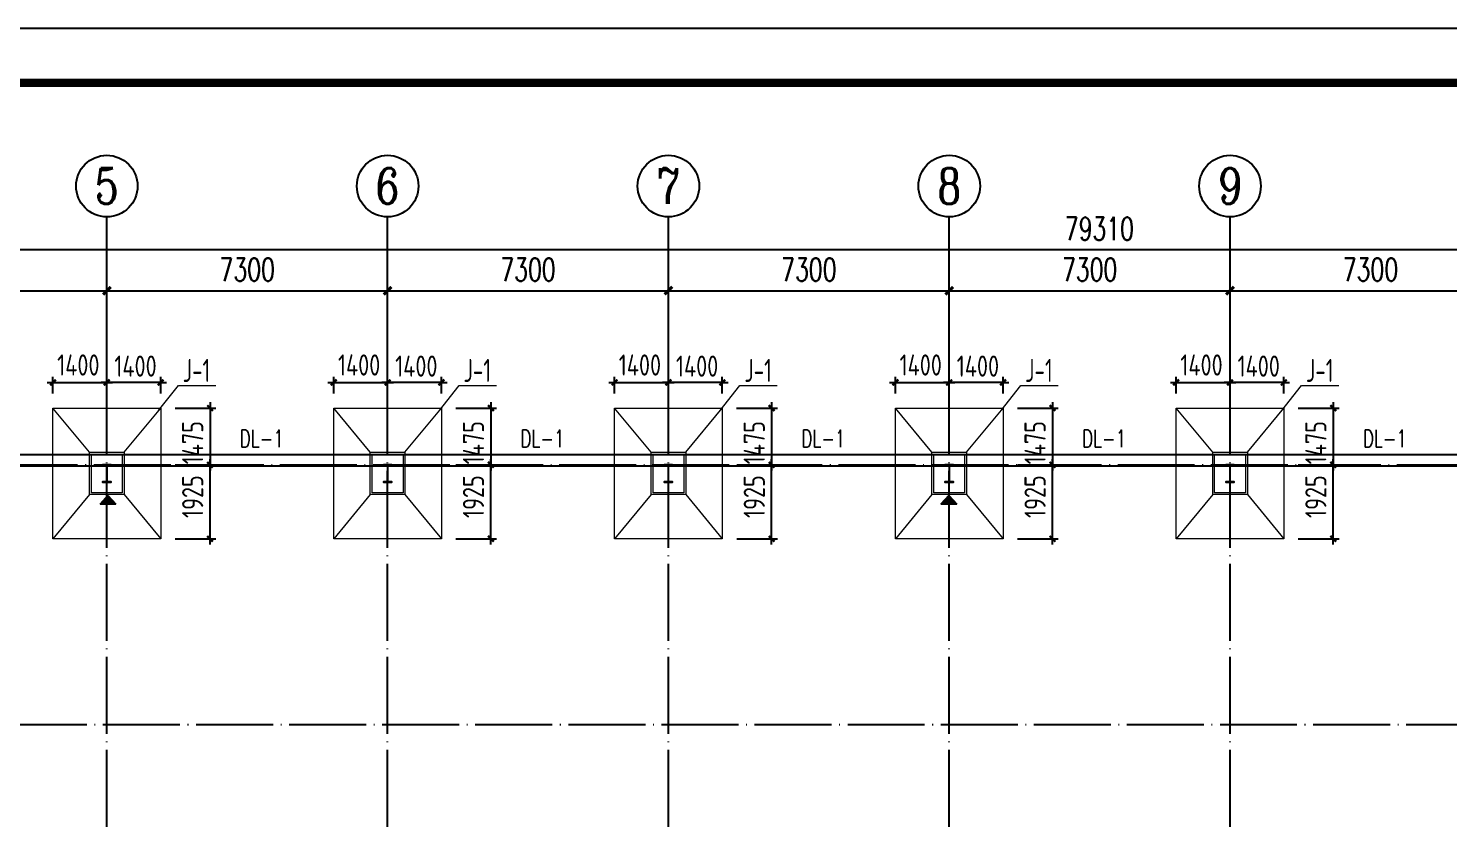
# Model space of a CAD drawing. Extents: x -89996 to 1006241, y -2176 to 440573.
# Drawn here: x 126403 to 163325, y 151914 to 172594 of the extents above; entities that cross this region are included whole.
import ezdxf
from ezdxf.enums import TextEntityAlignment as Align

# ---------------------------------------------------------------- set-up
doc = ezdxf.new("R2010")
doc.units = 0
doc.header["$LTSCALE"] = 1000
doc.header["$MEASUREMENT"] = 0
doc.linetypes.add('DOTE', pattern=[2.42, 2, -0.2, 0.02, -0.2])
for name, color, linetype in [('AXIS', 3, 'Continuous'), ('AXIS_TEXT', 7, 'Continuous'), ('DOTE', 1, 'DOTE'), ('GZ', 50, 'Continuous'), ('PUB_TITLE', 4, 'Continuous'), ('WALL', 9, 'Continuous'), ('图层7', 7, 'Continuous'), ('承台', 2, 'Continuous'), ('文字', 7, 'Continuous')]:
    doc.layers.add(name, color=color, linetype=linetype)
for name, color, linetype, lineweight in [('BASE_SING', 7, 'Continuous', 0), ('BASE_SING_DIM', 3, 'Continuous', 0), ('BASE_SING_NUM', 7, 'Continuous', 0)]:
    doc.layers.add(name, color=color, linetype=linetype, lineweight=lineweight)
doc.styles.add('_TCH_AXIS', font='COMPLEX', dxfattribs={"bigfont": 'GBCBIG'})
doc.styles.add('_TCH_DIM_T3', font='SIMPLEX', dxfattribs={"width": 0.705882, "bigfont": 'GBCBIG'})
doc.styles.add('COMPLEX', font='COMPLEX')
doc.styles.add('TSSD_Dimension', font='Tssdeng.shx', dxfattribs={"width": 0.8, "bigfont": 'hztxt.shx'})
doc.dimstyles.new('_TCH_ARCH&&200', dxfattribs={"dimtxt": 595, "dimasz": 200, "dimexe": 500, "dimexo": 600, "dimgap": 252.5, "dimtad": 1, "dimdec": 0, "dimzin": 0, "dimdsep": 46, "dimtxsty": '_TCH_DIM_T3', "dimblk": 'ARCHTICK', "dimcen": 0.09, "dimclrt": 7, "dimazin": 2, "dimtfac": 1, "dimtdec": 0, "dimtix": 1, "dimtmove": 2, "dimatfit": 3, "dimfxl": 0, "dimtolj": 1, "dimtzin": 0, "dimarcsym": 0})
doc.dimstyles.new('TCH-200-1', dxfattribs={"dimtxt": 595, "dimasz": 200, "dimexe": 500, "dimexo": 600, "dimgap": 252.5, "dimtad": 1, "dimdec": 0, "dimzin": 0, "dimdsep": 46, "dimtxsty": '_TCH_DIM_T3', "dimblk": 'ARCHTICK', "dimcen": 0.09, "dimclrd": 3, "dimclre": 3, "dimclrt": 7, "dimazin": 2, "dimtfac": 1, "dimtdec": 0, "dimtix": 1, "dimtmove": 2, "dimatfit": 3, "dimfxl": 0, "dimtolj": 1, "dimtzin": 0, "dimarcsym": 0})
doc.dimstyles.new('TSSD_150_150', dxfattribs={"dimtxt": 550, "dimasz": 150, "dimexe": 150, "dimexo": 375, "dimgap": 150, "dimtad": 1, "dimdec": 0, "dimzin": 0, "dimdsep": 46, "dimtxsty": 'TSSD_Dimension', "dimblk": 'ARCHTICK', "dimcen": 0, "dimdle": 150, "dimclrd": 256, "dimclre": 256, "dimclrt": 7, "dimadec": 0, "dimazin": 0, "dimtfac": 1, "dimtdec": 0, "dimtix": 1, "dimtmove": 2, "dimatfit": 3, "dimfxl": 0, "dimtolj": 1, "dimtzin": 0, "dimarcsym": 0})

# ---------------------------------------------------------------- blocks, each defined once
blk = doc.blocks.new('_AXISO')
blk.add_circle((0, 0), 0.5)
at = {"layer": 'AXIS_TEXT', "style": 'COMPLEX', "width": 1.041667}
blk.add_attdef('A', text='', height=0.56, dxfattribs=at).set_placement((-0.25, -0.28), (0.25, -0.28), align=Align.FIT)
blk = doc.blocks.new('_ArchTick')
at = {"color": 0, "linetype": 'ByBlock', "const_width": 0.4}
blk.add_lwpolyline([(-0.5, -0.5), (0.5, 0.5)], dxfattribs=at)
blk = doc.blocks.new('*D3021')
at = {"layer": 'AXIS', "color": 0, "lineweight": -2, "transparency": 16777216}
for p, q in [((17240, 42427), (17240, 45877)), ((24540, 42427), (24540, 45877)), ((17240, 45377), (24540, 45377))]:
    blk.add_line(p, q, dxfattribs=at)
at = {"layer": 'Defpoints', "color": 0, "transparency": 16777216}
for p in [(24540, 45377), (17240, 41827), (24540, 41827)]:
    blk.add_point(p, dxfattribs=at)
at = {"layer": 'AXIS', "color": 0, "lineweight": -2, "transparency": 16777216, "xscale": 200, "yscale": 200, "zscale": 200, "rotation": 180}
blk.add_blockref('_ArchTick', (17240, 45377), dxfattribs=at)
at = {"layer": 'AXIS', "color": 0, "lineweight": -2, "transparency": 16777216, "xscale": 200, "yscale": 200, "zscale": 200}
blk.add_blockref('_ArchTick', (24540, 45377), dxfattribs=at)
at = {"layer": 'AXIS', "color": 7, "transparency": 16777216, "insert": (20890, 45927), "char_height": 595, "attachment_point": 5, "style": '_TCH_DIM_T3'}
blk.add_mtext('\\A1;7300', dxfattribs=at)
blk = doc.blocks.new('*D3022')
at = {"layer": 'AXIS', "color": 0, "lineweight": -2, "transparency": 16777216}
for p, q in [((24540, 42427), (24540, 45877)), ((31840, 42427), (31840, 45877)), ((24540, 45377), (31840, 45377))]:
    blk.add_line(p, q, dxfattribs=at)
at = {"layer": 'Defpoints', "color": 0, "transparency": 16777216}
for p in [(31840, 45377), (24540, 41827), (31840, 41827)]:
    blk.add_point(p, dxfattribs=at)
at = {"layer": 'AXIS', "color": 0, "lineweight": -2, "transparency": 16777216, "xscale": 200, "yscale": 200, "zscale": 200, "rotation": 180}
blk.add_blockref('_ArchTick', (24540, 45377), dxfattribs=at)
at = {"layer": 'AXIS', "color": 0, "lineweight": -2, "transparency": 16777216, "xscale": 200, "yscale": 200, "zscale": 200}
blk.add_blockref('_ArchTick', (31840, 45377), dxfattribs=at)
at = {"layer": 'AXIS', "color": 7, "transparency": 16777216, "insert": (28190, 45927), "char_height": 595, "attachment_point": 5, "style": '_TCH_DIM_T3'}
blk.add_mtext('\\A1;7300', dxfattribs=at)
blk = doc.blocks.new('*D3023')
at = {"layer": 'AXIS', "color": 0, "lineweight": -2, "transparency": 16777216}
for p, q in [((31840, 42427), (31840, 45877)), ((39140, 42427), (39140, 45877)), ((31840, 45377), (39140, 45377))]:
    blk.add_line(p, q, dxfattribs=at)
at = {"layer": 'Defpoints', "color": 0, "transparency": 16777216}
for p in [(39140, 45377), (31840, 41827), (39140, 41827)]:
    blk.add_point(p, dxfattribs=at)
at = {"layer": 'AXIS', "color": 0, "lineweight": -2, "transparency": 16777216, "xscale": 200, "yscale": 200, "zscale": 200, "rotation": 180}
blk.add_blockref('_ArchTick', (31840, 45377), dxfattribs=at)
at = {"layer": 'AXIS', "color": 0, "lineweight": -2, "transparency": 16777216, "xscale": 200, "yscale": 200, "zscale": 200}
blk.add_blockref('_ArchTick', (39140, 45377), dxfattribs=at)
at = {"layer": 'AXIS', "color": 7, "transparency": 16777216, "insert": (35490, 45927), "char_height": 595, "attachment_point": 5, "style": '_TCH_DIM_T3'}
blk.add_mtext('\\A1;7300', dxfattribs=at)
blk = doc.blocks.new('*D3024')
at = {"layer": 'AXIS', "color": 0, "lineweight": -2, "transparency": 16777216}
for p, q in [((39140, 42427), (39140, 45877)), ((46440, 42427), (46440, 45877)), ((39140, 45377), (46440, 45377))]:
    blk.add_line(p, q, dxfattribs=at)
at = {"layer": 'Defpoints', "color": 0, "transparency": 16777216}
for p in [(46440, 45377), (39140, 41827), (46440, 41827)]:
    blk.add_point(p, dxfattribs=at)
at = {"layer": 'AXIS', "color": 0, "lineweight": -2, "transparency": 16777216, "xscale": 200, "yscale": 200, "zscale": 200, "rotation": 180}
blk.add_blockref('_ArchTick', (39140, 45377), dxfattribs=at)
at = {"layer": 'AXIS', "color": 0, "lineweight": -2, "transparency": 16777216, "xscale": 200, "yscale": 200, "zscale": 200}
blk.add_blockref('_ArchTick', (46440, 45377), dxfattribs=at)
at = {"layer": 'AXIS', "color": 7, "transparency": 16777216, "insert": (42790, 45927), "char_height": 595, "attachment_point": 5, "style": '_TCH_DIM_T3'}
blk.add_mtext('\\A1;7300', dxfattribs=at)
blk = doc.blocks.new('*D3025')
at = {"layer": 'AXIS', "color": 0, "lineweight": -2, "transparency": 16777216}
for p, q in [((46440, 42427), (46440, 45877)), ((53740, 42427), (53740, 45877)), ((46440, 45377), (53740, 45377))]:
    blk.add_line(p, q, dxfattribs=at)
at = {"layer": 'Defpoints', "color": 0, "transparency": 16777216}
for p in [(53740, 45377), (46440, 41827), (53740, 41827)]:
    blk.add_point(p, dxfattribs=at)
at = {"layer": 'AXIS', "color": 0, "lineweight": -2, "transparency": 16777216, "xscale": 200, "yscale": 200, "zscale": 200, "rotation": 180}
blk.add_blockref('_ArchTick', (46440, 45377), dxfattribs=at)
at = {"layer": 'AXIS', "color": 0, "lineweight": -2, "transparency": 16777216, "xscale": 200, "yscale": 200, "zscale": 200}
blk.add_blockref('_ArchTick', (53740, 45377), dxfattribs=at)
at = {"layer": 'AXIS', "color": 7, "transparency": 16777216, "insert": (50090, 45927), "char_height": 595, "attachment_point": 5, "style": '_TCH_DIM_T3'}
blk.add_mtext('\\A1;7300', dxfattribs=at)
blk = doc.blocks.new('*D3026')
at = {"layer": 'AXIS', "color": 0, "lineweight": -2, "transparency": 16777216}
for p, q in [((53740, 42427), (53740, 45877)), ((61040, 42427), (61040, 45877)), ((53740, 45377), (61040, 45377))]:
    blk.add_line(p, q, dxfattribs=at)
at = {"layer": 'Defpoints', "color": 0, "transparency": 16777216}
for p in [(61040, 45377), (53740, 41827), (61040, 41827)]:
    blk.add_point(p, dxfattribs=at)
at = {"layer": 'AXIS', "color": 0, "lineweight": -2, "transparency": 16777216, "xscale": 200, "yscale": 200, "zscale": 200, "rotation": 180}
blk.add_blockref('_ArchTick', (53740, 45377), dxfattribs=at)
at = {"layer": 'AXIS', "color": 0, "lineweight": -2, "transparency": 16777216, "xscale": 200, "yscale": 200, "zscale": 200}
blk.add_blockref('_ArchTick', (61040, 45377), dxfattribs=at)
at = {"layer": 'AXIS', "color": 7, "transparency": 16777216, "insert": (57390, 45927), "char_height": 595, "attachment_point": 5, "style": '_TCH_DIM_T3'}
blk.add_mtext('\\A1;7300', dxfattribs=at)
blk = doc.blocks.new('*D283')
at = {"layer": 'Defpoints', "color": 0, "transparency": 16777216}
for p in [(114593, 166834), (193902, 161585), (114593, 161345)]:
    blk.add_point(p, dxfattribs=at)
at = {"layer": 'WALL', "color": 3, "lineweight": -2, "transparency": 16777216}
for p, q in [((114593, 161945), (114593, 167334)), ((193902, 162185), (193902, 167334)), ((193902, 166834), (114593, 166834))]:
    blk.add_line(p, q, dxfattribs=at)
at = {"layer": 'WALL', "color": 3, "lineweight": -2, "transparency": 16777216, "xscale": 200, "yscale": 200, "zscale": 200, "rotation": 180}
blk.add_blockref('_ArchTick', (114593, 166834), dxfattribs=at)
at = {"layer": 'WALL', "color": 3, "lineweight": -2, "transparency": 16777216, "xscale": 200, "yscale": 200, "zscale": 200}
blk.add_blockref('_ArchTick', (193902, 166834), dxfattribs=at)
at = {"layer": 'WALL', "color": 7, "transparency": 16777216, "insert": (154247, 167384), "char_height": 595, "attachment_point": 5, "style": '_TCH_DIM_T3'}
blk.add_mtext('\\A1;79310', dxfattribs=at)
blk = doc.blocks.new('*D1917')
at = {"layer": 'BASE_SING_DIM', "lineweight": -2, "transparency": 16777216}
for p, q in [((126892, 163386), (128592, 163386)), ((127042, 163095), (127042, 163536)), ((128442, 163095), (128442, 163536))]:
    blk.add_line(p, q, dxfattribs=at)
at = {"layer": 'Defpoints', "color": 0, "transparency": 16777216}
for p in [(128442, 163386), (127042, 162720), (128442, 162720)]:
    blk.add_point(p, dxfattribs=at)
at = {"layer": 'BASE_SING_DIM', "lineweight": -2, "transparency": 16777216, "xscale": 150, "yscale": 150, "zscale": 150, "rotation": 180}
blk.add_blockref('_ArchTick', (127042, 163386), dxfattribs=at)
at = {"layer": 'BASE_SING_DIM', "lineweight": -2, "transparency": 16777216, "xscale": 150, "yscale": 150, "zscale": 150}
blk.add_blockref('_ArchTick', (128442, 163386), dxfattribs=at)
at = {"layer": 'BASE_SING_DIM', "color": 7, "transparency": 16777216, "insert": (127701, 163840), "char_height": 550, "attachment_point": 5, "style": 'TSSD_Dimension'}
blk.add_mtext('\\A1;1400', dxfattribs=at)
blk = doc.blocks.new('*D1918')
at = {"layer": 'BASE_SING_DIM', "lineweight": -2, "transparency": 16777216}
for p, q in [((128442, 163386), (128292, 163386)), ((128442, 163095), (128442, 163536)), ((129842, 163386), (128442, 163386)), ((129842, 163095), (129842, 163536)), ((129842, 163386), (129992, 163386))]:
    blk.add_line(p, q, dxfattribs=at)
at = {"layer": 'Defpoints', "color": 0, "transparency": 16777216}
for p in [(128442, 163386), (128442, 162720), (129842, 162720)]:
    blk.add_point(p, dxfattribs=at)
at = {"layer": 'BASE_SING_DIM', "lineweight": -2, "transparency": 16777216, "xscale": 150, "yscale": 150, "zscale": 150}
blk.add_blockref('_ArchTick', (128442, 163386), dxfattribs=at)
at = {"layer": 'BASE_SING_DIM', "lineweight": -2, "transparency": 16777216, "xscale": 150, "yscale": 150, "zscale": 150, "rotation": 180}
blk.add_blockref('_ArchTick', (129842, 163386), dxfattribs=at)
at = {"layer": 'BASE_SING_DIM', "color": 7, "transparency": 16777216, "insert": (129188, 163811), "char_height": 550, "attachment_point": 5, "style": 'TSSD_Dimension'}
blk.add_mtext('\\A1;1400', dxfattribs=at)
blk = doc.blocks.new('*D1919')
at = {"layer": 'BASE_SING_DIM', "lineweight": -2, "transparency": 16777216}
for p, q in [((131126, 162870), (131126, 161095)), ((130215, 162720), (131276, 162720)), ((130217, 161245), (131276, 161245))]:
    blk.add_line(p, q, dxfattribs=at)
at = {"layer": 'Defpoints', "color": 0, "transparency": 16777216}
for p in [(129840, 162720), (129842, 161245), (131126, 161245)]:
    blk.add_point(p, dxfattribs=at)
at = {"layer": 'BASE_SING_DIM', "lineweight": -2, "transparency": 16777216, "xscale": 150, "yscale": 150, "zscale": 150}
for p, rotation in [((131126, 162720), 90), ((131126, 161245), 270)]:
    blk.add_blockref('_ArchTick', p, dxfattribs=dict(at, rotation=rotation))
at = {"layer": 'BASE_SING_DIM', "color": 7, "transparency": 16777216, "insert": (130674, 161820), "char_height": 550, "attachment_point": 5, "rotation": 90, "style": 'TSSD_Dimension'}
blk.add_mtext('\\A1;1475', dxfattribs=at)
blk = doc.blocks.new('*D1920')
at = {"layer": 'BASE_SING_DIM', "lineweight": -2, "transparency": 16777216}
for p, q in [((131126, 159170), (131126, 161395)), ((130217, 161245), (131276, 161245)), ((130217, 159320), (131276, 159320))]:
    blk.add_line(p, q, dxfattribs=at)
at = {"layer": 'Defpoints', "color": 0, "transparency": 16777216}
for p in [(129842, 161245), (131126, 161245), (129842, 159320)]:
    blk.add_point(p, dxfattribs=at)
at = {"layer": 'BASE_SING_DIM', "lineweight": -2, "transparency": 16777216, "xscale": 150, "yscale": 150, "zscale": 150}
for p, rotation in [((131126, 161245), 90), ((131126, 159320), 270)]:
    blk.add_blockref('_ArchTick', p, dxfattribs=dict(at, rotation=rotation))
at = {"layer": 'BASE_SING_DIM', "color": 7, "transparency": 16777216, "insert": (130674, 160417), "char_height": 550, "attachment_point": 5, "rotation": 90, "style": 'TSSD_Dimension'}
blk.add_mtext('\\A1;1925', dxfattribs=at)
blk = doc.blocks.new('*D1929')
at = {"layer": 'BASE_SING_DIM', "lineweight": -2, "transparency": 16777216}
for p, q in [((134192, 163386), (135892, 163386)), ((134342, 163095), (134342, 163536)), ((135742, 163095), (135742, 163536))]:
    blk.add_line(p, q, dxfattribs=at)
at = {"layer": 'Defpoints', "color": 0, "transparency": 16777216}
for p in [(135742, 163386), (134342, 162720), (135742, 162720)]:
    blk.add_point(p, dxfattribs=at)
at = {"layer": 'BASE_SING_DIM', "lineweight": -2, "transparency": 16777216, "xscale": 150, "yscale": 150, "zscale": 150, "rotation": 180}
blk.add_blockref('_ArchTick', (134342, 163386), dxfattribs=at)
at = {"layer": 'BASE_SING_DIM', "lineweight": -2, "transparency": 16777216, "xscale": 150, "yscale": 150, "zscale": 150}
blk.add_blockref('_ArchTick', (135742, 163386), dxfattribs=at)
at = {"layer": 'BASE_SING_DIM', "color": 7, "transparency": 16777216, "insert": (135001, 163840), "char_height": 550, "attachment_point": 5, "style": 'TSSD_Dimension'}
blk.add_mtext('\\A1;1400', dxfattribs=at)
blk = doc.blocks.new('*D1930')
at = {"layer": 'BASE_SING_DIM', "lineweight": -2, "transparency": 16777216}
for p, q in [((135742, 163386), (135592, 163386)), ((135742, 163095), (135742, 163536)), ((137142, 163386), (135742, 163386)), ((137142, 163095), (137142, 163536)), ((137142, 163386), (137292, 163386))]:
    blk.add_line(p, q, dxfattribs=at)
at = {"layer": 'Defpoints', "color": 0, "transparency": 16777216}
for p in [(135742, 163386), (135742, 162720), (137142, 162720)]:
    blk.add_point(p, dxfattribs=at)
at = {"layer": 'BASE_SING_DIM', "lineweight": -2, "transparency": 16777216, "xscale": 150, "yscale": 150, "zscale": 150}
blk.add_blockref('_ArchTick', (135742, 163386), dxfattribs=at)
at = {"layer": 'BASE_SING_DIM', "lineweight": -2, "transparency": 16777216, "xscale": 150, "yscale": 150, "zscale": 150, "rotation": 180}
blk.add_blockref('_ArchTick', (137142, 163386), dxfattribs=at)
at = {"layer": 'BASE_SING_DIM', "color": 7, "transparency": 16777216, "insert": (136488, 163811), "char_height": 550, "attachment_point": 5, "style": 'TSSD_Dimension'}
blk.add_mtext('\\A1;1400', dxfattribs=at)
blk = doc.blocks.new('*D1931')
at = {"layer": 'BASE_SING_DIM', "lineweight": -2, "transparency": 16777216}
for p, q in [((138426, 162870), (138426, 161095)), ((137515, 162720), (138576, 162720)), ((137517, 161245), (138576, 161245))]:
    blk.add_line(p, q, dxfattribs=at)
at = {"layer": 'Defpoints', "color": 0, "transparency": 16777216}
for p in [(137140, 162720), (137142, 161245), (138426, 161245)]:
    blk.add_point(p, dxfattribs=at)
at = {"layer": 'BASE_SING_DIM', "lineweight": -2, "transparency": 16777216, "xscale": 150, "yscale": 150, "zscale": 150}
for p, rotation in [((138426, 162720), 90), ((138426, 161245), 270)]:
    blk.add_blockref('_ArchTick', p, dxfattribs=dict(at, rotation=rotation))
at = {"layer": 'BASE_SING_DIM', "color": 7, "transparency": 16777216, "insert": (137974, 161820), "char_height": 550, "attachment_point": 5, "rotation": 90, "style": 'TSSD_Dimension'}
blk.add_mtext('\\A1;1475', dxfattribs=at)
blk = doc.blocks.new('*D1932')
at = {"layer": 'BASE_SING_DIM', "lineweight": -2, "transparency": 16777216}
for p, q in [((138426, 159170), (138426, 161395)), ((137517, 161245), (138576, 161245)), ((137517, 159320), (138576, 159320))]:
    blk.add_line(p, q, dxfattribs=at)
at = {"layer": 'Defpoints', "color": 0, "transparency": 16777216}
for p in [(137142, 161245), (138426, 161245), (137142, 159320)]:
    blk.add_point(p, dxfattribs=at)
at = {"layer": 'BASE_SING_DIM', "lineweight": -2, "transparency": 16777216, "xscale": 150, "yscale": 150, "zscale": 150}
for p, rotation in [((138426, 161245), 90), ((138426, 159320), 270)]:
    blk.add_blockref('_ArchTick', p, dxfattribs=dict(at, rotation=rotation))
at = {"layer": 'BASE_SING_DIM', "color": 7, "transparency": 16777216, "insert": (137974, 160417), "char_height": 550, "attachment_point": 5, "rotation": 90, "style": 'TSSD_Dimension'}
blk.add_mtext('\\A1;1925', dxfattribs=at)
blk = doc.blocks.new('*D1941')
at = {"layer": 'BASE_SING_DIM', "lineweight": -2, "transparency": 16777216}
for p, q in [((141492, 163386), (143192, 163386)), ((141642, 163095), (141642, 163536)), ((143042, 163095), (143042, 163536))]:
    blk.add_line(p, q, dxfattribs=at)
at = {"layer": 'Defpoints', "color": 0, "transparency": 16777216}
for p in [(143042, 163386), (141642, 162720), (143042, 162720)]:
    blk.add_point(p, dxfattribs=at)
at = {"layer": 'BASE_SING_DIM', "lineweight": -2, "transparency": 16777216, "xscale": 150, "yscale": 150, "zscale": 150, "rotation": 180}
blk.add_blockref('_ArchTick', (141642, 163386), dxfattribs=at)
at = {"layer": 'BASE_SING_DIM', "lineweight": -2, "transparency": 16777216, "xscale": 150, "yscale": 150, "zscale": 150}
blk.add_blockref('_ArchTick', (143042, 163386), dxfattribs=at)
at = {"layer": 'BASE_SING_DIM', "color": 7, "transparency": 16777216, "insert": (142301, 163840), "char_height": 550, "attachment_point": 5, "style": 'TSSD_Dimension'}
blk.add_mtext('\\A1;1400', dxfattribs=at)
blk = doc.blocks.new('*D1942')
at = {"layer": 'BASE_SING_DIM', "lineweight": -2, "transparency": 16777216}
for p, q in [((143042, 163386), (142892, 163386)), ((143042, 163095), (143042, 163536)), ((144442, 163386), (143042, 163386)), ((144442, 163095), (144442, 163536)), ((144442, 163386), (144592, 163386))]:
    blk.add_line(p, q, dxfattribs=at)
at = {"layer": 'Defpoints', "color": 0, "transparency": 16777216}
for p in [(143042, 163386), (143042, 162720), (144442, 162720)]:
    blk.add_point(p, dxfattribs=at)
at = {"layer": 'BASE_SING_DIM', "lineweight": -2, "transparency": 16777216, "xscale": 150, "yscale": 150, "zscale": 150}
blk.add_blockref('_ArchTick', (143042, 163386), dxfattribs=at)
at = {"layer": 'BASE_SING_DIM', "lineweight": -2, "transparency": 16777216, "xscale": 150, "yscale": 150, "zscale": 150, "rotation": 180}
blk.add_blockref('_ArchTick', (144442, 163386), dxfattribs=at)
at = {"layer": 'BASE_SING_DIM', "color": 7, "transparency": 16777216, "insert": (143788, 163811), "char_height": 550, "attachment_point": 5, "style": 'TSSD_Dimension'}
blk.add_mtext('\\A1;1400', dxfattribs=at)
blk = doc.blocks.new('*D1943')
at = {"layer": 'BASE_SING_DIM', "lineweight": -2, "transparency": 16777216}
for p, q in [((145726, 162870), (145726, 161095)), ((144815, 162720), (145876, 162720)), ((144817, 161245), (145876, 161245))]:
    blk.add_line(p, q, dxfattribs=at)
at = {"layer": 'Defpoints', "color": 0, "transparency": 16777216}
for p in [(144440, 162720), (144442, 161245), (145726, 161245)]:
    blk.add_point(p, dxfattribs=at)
at = {"layer": 'BASE_SING_DIM', "lineweight": -2, "transparency": 16777216, "xscale": 150, "yscale": 150, "zscale": 150}
for p, rotation in [((145726, 162720), 90), ((145726, 161245), 270)]:
    blk.add_blockref('_ArchTick', p, dxfattribs=dict(at, rotation=rotation))
at = {"layer": 'BASE_SING_DIM', "color": 7, "transparency": 16777216, "insert": (145274, 161820), "char_height": 550, "attachment_point": 5, "rotation": 90, "style": 'TSSD_Dimension'}
blk.add_mtext('\\A1;1475', dxfattribs=at)
blk = doc.blocks.new('*D1944')
at = {"layer": 'BASE_SING_DIM', "lineweight": -2, "transparency": 16777216}
for p, q in [((145726, 159170), (145726, 161395)), ((144817, 161245), (145876, 161245)), ((144817, 159320), (145876, 159320))]:
    blk.add_line(p, q, dxfattribs=at)
at = {"layer": 'Defpoints', "color": 0, "transparency": 16777216}
for p in [(144442, 161245), (145726, 161245), (144442, 159320)]:
    blk.add_point(p, dxfattribs=at)
at = {"layer": 'BASE_SING_DIM', "lineweight": -2, "transparency": 16777216, "xscale": 150, "yscale": 150, "zscale": 150}
for p, rotation in [((145726, 161245), 90), ((145726, 159320), 270)]:
    blk.add_blockref('_ArchTick', p, dxfattribs=dict(at, rotation=rotation))
at = {"layer": 'BASE_SING_DIM', "color": 7, "transparency": 16777216, "insert": (145274, 160417), "char_height": 550, "attachment_point": 5, "rotation": 90, "style": 'TSSD_Dimension'}
blk.add_mtext('\\A1;1925', dxfattribs=at)
blk = doc.blocks.new('A$C76F062D1')
h = blk.add_hatch()
h.set_pattern_fill('ANSI31', color=1, scale=100, style=0)
h.set_pattern_definition([(45, (-710327.512, 495150.682), (-8.83883476, 8.83883476), [])])
h.paths.add_polyline_path([(0, 250), (231, 0), (462, 250)])
at = {"color": 7}
for p, q in [((0, 250), (462, 250)), ((231, 0), (0, 250)), ((231, 0), (462, 250))]:
    blk.add_line(p, q, dxfattribs=at)
blk = doc.blocks.new('*D1953')
at = {"layer": 'BASE_SING_DIM', "lineweight": -2, "transparency": 16777216}
for p, q in [((148792, 163386), (150492, 163386)), ((148942, 163095), (148942, 163536)), ((150342, 163095), (150342, 163536))]:
    blk.add_line(p, q, dxfattribs=at)
at = {"layer": 'Defpoints', "color": 0, "transparency": 16777216}
for p in [(150342, 163386), (148942, 162720), (150342, 162720)]:
    blk.add_point(p, dxfattribs=at)
at = {"layer": 'BASE_SING_DIM', "lineweight": -2, "transparency": 16777216, "xscale": 150, "yscale": 150, "zscale": 150, "rotation": 180}
blk.add_blockref('_ArchTick', (148942, 163386), dxfattribs=at)
at = {"layer": 'BASE_SING_DIM', "lineweight": -2, "transparency": 16777216, "xscale": 150, "yscale": 150, "zscale": 150}
blk.add_blockref('_ArchTick', (150342, 163386), dxfattribs=at)
at = {"layer": 'BASE_SING_DIM', "color": 7, "transparency": 16777216, "insert": (149601, 163840), "char_height": 550, "attachment_point": 5, "style": 'TSSD_Dimension'}
blk.add_mtext('\\A1;1400', dxfattribs=at)
blk = doc.blocks.new('*D1954')
at = {"layer": 'BASE_SING_DIM', "lineweight": -2, "transparency": 16777216}
for p, q in [((150342, 163386), (150192, 163386)), ((150342, 163095), (150342, 163536)), ((151742, 163386), (150342, 163386)), ((151742, 163095), (151742, 163536)), ((151742, 163386), (151892, 163386))]:
    blk.add_line(p, q, dxfattribs=at)
at = {"layer": 'Defpoints', "color": 0, "transparency": 16777216}
for p in [(150342, 163386), (150342, 162720), (151742, 162720)]:
    blk.add_point(p, dxfattribs=at)
at = {"layer": 'BASE_SING_DIM', "lineweight": -2, "transparency": 16777216, "xscale": 150, "yscale": 150, "zscale": 150}
blk.add_blockref('_ArchTick', (150342, 163386), dxfattribs=at)
at = {"layer": 'BASE_SING_DIM', "lineweight": -2, "transparency": 16777216, "xscale": 150, "yscale": 150, "zscale": 150, "rotation": 180}
blk.add_blockref('_ArchTick', (151742, 163386), dxfattribs=at)
at = {"layer": 'BASE_SING_DIM', "color": 7, "transparency": 16777216, "insert": (151088, 163811), "char_height": 550, "attachment_point": 5, "style": 'TSSD_Dimension'}
blk.add_mtext('\\A1;1400', dxfattribs=at)
blk = doc.blocks.new('*D1955')
at = {"layer": 'BASE_SING_DIM', "lineweight": -2, "transparency": 16777216}
for p, q in [((153026, 162870), (153026, 161095)), ((152115, 162720), (153176, 162720)), ((152117, 161245), (153176, 161245))]:
    blk.add_line(p, q, dxfattribs=at)
at = {"layer": 'Defpoints', "color": 0, "transparency": 16777216}
for p in [(151740, 162720), (151742, 161245), (153026, 161245)]:
    blk.add_point(p, dxfattribs=at)
at = {"layer": 'BASE_SING_DIM', "lineweight": -2, "transparency": 16777216, "xscale": 150, "yscale": 150, "zscale": 150}
for p, rotation in [((153026, 162720), 90), ((153026, 161245), 270)]:
    blk.add_blockref('_ArchTick', p, dxfattribs=dict(at, rotation=rotation))
at = {"layer": 'BASE_SING_DIM', "color": 7, "transparency": 16777216, "insert": (152574, 161820), "char_height": 550, "attachment_point": 5, "rotation": 90, "style": 'TSSD_Dimension'}
blk.add_mtext('\\A1;1475', dxfattribs=at)
blk = doc.blocks.new('*D1956')
at = {"layer": 'BASE_SING_DIM', "lineweight": -2, "transparency": 16777216}
for p, q in [((153026, 159170), (153026, 161395)), ((152117, 161245), (153176, 161245)), ((152117, 159320), (153176, 159320))]:
    blk.add_line(p, q, dxfattribs=at)
at = {"layer": 'Defpoints', "color": 0, "transparency": 16777216}
for p in [(151742, 161245), (153026, 161245), (151742, 159320)]:
    blk.add_point(p, dxfattribs=at)
at = {"layer": 'BASE_SING_DIM', "lineweight": -2, "transparency": 16777216, "xscale": 150, "yscale": 150, "zscale": 150}
for p, rotation in [((153026, 161245), 90), ((153026, 159320), 270)]:
    blk.add_blockref('_ArchTick', p, dxfattribs=dict(at, rotation=rotation))
at = {"layer": 'BASE_SING_DIM', "color": 7, "transparency": 16777216, "insert": (152574, 160417), "char_height": 550, "attachment_point": 5, "rotation": 90, "style": 'TSSD_Dimension'}
blk.add_mtext('\\A1;1925', dxfattribs=at)
blk = doc.blocks.new('*D1965')
at = {"layer": 'BASE_SING_DIM', "lineweight": -2, "transparency": 16777216}
for p, q in [((156092, 163386), (157792, 163386)), ((156242, 163095), (156242, 163536)), ((157642, 163095), (157642, 163536))]:
    blk.add_line(p, q, dxfattribs=at)
at = {"layer": 'Defpoints', "color": 0, "transparency": 16777216}
for p in [(157642, 163386), (156242, 162720), (157642, 162720)]:
    blk.add_point(p, dxfattribs=at)
at = {"layer": 'BASE_SING_DIM', "lineweight": -2, "transparency": 16777216, "xscale": 150, "yscale": 150, "zscale": 150, "rotation": 180}
blk.add_blockref('_ArchTick', (156242, 163386), dxfattribs=at)
at = {"layer": 'BASE_SING_DIM', "lineweight": -2, "transparency": 16777216, "xscale": 150, "yscale": 150, "zscale": 150}
blk.add_blockref('_ArchTick', (157642, 163386), dxfattribs=at)
at = {"layer": 'BASE_SING_DIM', "color": 7, "transparency": 16777216, "insert": (156901, 163840), "char_height": 550, "attachment_point": 5, "style": 'TSSD_Dimension'}
blk.add_mtext('\\A1;1400', dxfattribs=at)
blk = doc.blocks.new('*D1966')
at = {"layer": 'BASE_SING_DIM', "lineweight": -2, "transparency": 16777216}
for p, q in [((157642, 163386), (157492, 163386)), ((157642, 163095), (157642, 163536)), ((159042, 163386), (157642, 163386)), ((159042, 163095), (159042, 163536)), ((159042, 163386), (159192, 163386))]:
    blk.add_line(p, q, dxfattribs=at)
at = {"layer": 'Defpoints', "color": 0, "transparency": 16777216}
for p in [(157642, 163386), (157642, 162720), (159042, 162720)]:
    blk.add_point(p, dxfattribs=at)
at = {"layer": 'BASE_SING_DIM', "lineweight": -2, "transparency": 16777216, "xscale": 150, "yscale": 150, "zscale": 150}
blk.add_blockref('_ArchTick', (157642, 163386), dxfattribs=at)
at = {"layer": 'BASE_SING_DIM', "lineweight": -2, "transparency": 16777216, "xscale": 150, "yscale": 150, "zscale": 150, "rotation": 180}
blk.add_blockref('_ArchTick', (159042, 163386), dxfattribs=at)
at = {"layer": 'BASE_SING_DIM', "color": 7, "transparency": 16777216, "insert": (158388, 163811), "char_height": 550, "attachment_point": 5, "style": 'TSSD_Dimension'}
blk.add_mtext('\\A1;1400', dxfattribs=at)
blk = doc.blocks.new('*D1967')
at = {"layer": 'BASE_SING_DIM', "lineweight": -2, "transparency": 16777216}
for p, q in [((160326, 162870), (160326, 161095)), ((159415, 162720), (160476, 162720)), ((159417, 161245), (160476, 161245))]:
    blk.add_line(p, q, dxfattribs=at)
at = {"layer": 'Defpoints', "color": 0, "transparency": 16777216}
for p in [(159040, 162720), (159042, 161245), (160326, 161245)]:
    blk.add_point(p, dxfattribs=at)
at = {"layer": 'BASE_SING_DIM', "lineweight": -2, "transparency": 16777216, "xscale": 150, "yscale": 150, "zscale": 150}
for p, rotation in [((160326, 162720), 90), ((160326, 161245), 270)]:
    blk.add_blockref('_ArchTick', p, dxfattribs=dict(at, rotation=rotation))
at = {"layer": 'BASE_SING_DIM', "color": 7, "transparency": 16777216, "insert": (159874, 161820), "char_height": 550, "attachment_point": 5, "rotation": 90, "style": 'TSSD_Dimension'}
blk.add_mtext('\\A1;1475', dxfattribs=at)
blk = doc.blocks.new('*D1968')
at = {"layer": 'BASE_SING_DIM', "lineweight": -2, "transparency": 16777216}
for p, q in [((160326, 159170), (160326, 161395)), ((159417, 161245), (160476, 161245)), ((159417, 159320), (160476, 159320))]:
    blk.add_line(p, q, dxfattribs=at)
at = {"layer": 'Defpoints', "color": 0, "transparency": 16777216}
for p in [(159042, 161245), (160326, 161245), (159042, 159320)]:
    blk.add_point(p, dxfattribs=at)
at = {"layer": 'BASE_SING_DIM', "lineweight": -2, "transparency": 16777216, "xscale": 150, "yscale": 150, "zscale": 150}
for p, rotation in [((160326, 161245), 90), ((160326, 159320), 270)]:
    blk.add_blockref('_ArchTick', p, dxfattribs=dict(at, rotation=rotation))
at = {"layer": 'BASE_SING_DIM', "color": 7, "transparency": 16777216, "insert": (159874, 160417), "char_height": 550, "attachment_point": 5, "rotation": 90, "style": 'TSSD_Dimension'}
blk.add_mtext('\\A1;1925', dxfattribs=at)
blk = doc.blocks.new('A$C3A647AB8')
at = {"layer": 'AXIS'}
for p, q in [((24540, 41826.8), (24540, 47298.2)), ((31840, 41826.8), (31840, 47298.2)), ((39140, 41826.8), (39140, 47298.2)), ((46440, 41826.8), (46440, 47298.2)), ((53740, 41826.8), (53740, 47298.2))]:
    blk.add_line(p, q, dxfattribs=at)
at = {"layer": 'DOTE'}
for p, q in [((24540, -26.8), (24540, 41826.8)), ((31840, -26.8), (31840, 41826.8)), ((39140, -26.8), (39140, 41826.8)), ((46440, -26.8), (46440, 41826.8)), ((53740, -26.8), (53740, 41826.8)), ((0, 40850), (91000, 40850)), ((240, 34100), (91240, 34100))]:
    blk.add_line(p, q, dxfattribs=at)
at = {"layer": 'GZ'}
for points in [[(24650, 40850), (24430, 40850), (24430, 40840), (24533.1, 40840), (24537, 40835), (24537, 40414.6), (24533.1, 40410), (24430, 40410), (24430, 40400), (24650, 40400), (24650, 40410), (24547, 40410), (24543, 40414.5), (24543, 40835), (24547, 40840), (24650, 40840), (24650, 40850)], [(31950, 40850), (31730, 40850), (31730, 40840), (31833.1, 40840), (31837, 40835), (31837, 40414.6), (31833.1, 40410), (31730, 40410), (31730, 40400), (31950, 40400), (31950, 40410), (31847, 40410), (31843, 40414.5), (31843, 40835), (31847, 40840), (31950, 40840), (31950, 40850)], [(39250, 40850), (39030, 40850), (39030, 40840), (39133.1, 40840), (39137, 40835), (39137, 40414.6), (39133.1, 40410), (39030, 40410), (39030, 40400), (39250, 40400), (39250, 40410), (39147, 40410), (39143, 40414.5), (39143, 40835), (39147, 40840), (39250, 40840), (39250, 40850)], [(46550, 40850), (46330, 40850), (46330, 40840), (46433.1, 40840), (46437, 40835), (46437, 40414.6), (46433.1, 40410), (46330, 40410), (46330, 40400), (46550, 40400), (46550, 40410), (46447, 40410), (46443, 40414.5), (46443, 40835), (46447, 40840), (46550, 40840), (46550, 40850)], [(53850, 40850), (53630, 40850), (53630, 40840), (53733.1, 40840), (53737, 40835), (53737, 40414.6), (53733.1, 40410), (53630, 40410), (53630, 40400), (53850, 40400), (53850, 40410), (53747, 40410), (53743, 40414.5), (53743, 40835), (53747, 40840), (53850, 40840), (53850, 40850)]]:
    blk.add_lwpolyline(points, close=True, dxfattribs=at)
at = {"layer": 'AXIS'}
ref = blk.add_blockref('_AXISO', (24540, 48098.2), dxfattribs=dict(at, xscale=1600, yscale=1600, zscale=1600))
ref.add_attrib('A', '5', dxfattribs={"layer": 'AXIS_TEXT', "height": 931.9, "style": '_TCH_AXIS'}).set_placement((24229.4, 47632.3), (24850.6, 47632.3), align=Align.FIT)
ref = blk.add_blockref('_AXISO', (31840, 48098.2), dxfattribs=dict(at, xscale=1600, yscale=1600, zscale=1600))
ref.add_attrib('A', '6', dxfattribs={"layer": 'AXIS_TEXT', "height": 931.9, "style": '_TCH_AXIS'}).set_placement((31529.4, 47632.3), (32150.6, 47632.3), align=Align.FIT)
ref = blk.add_blockref('_AXISO', (39140, 48098.2), dxfattribs=dict(at, xscale=1600, yscale=1600, zscale=1600))
ref.add_attrib('A', '7', dxfattribs={"layer": 'AXIS_TEXT', "height": 931.9, "style": '_TCH_AXIS'}).set_placement((38829.4, 47632.3), (39450.6, 47632.3), align=Align.FIT)
ref = blk.add_blockref('_AXISO', (46440, 48098.2), dxfattribs=dict(at, xscale=1600, yscale=1600, zscale=1600))
ref.add_attrib('A', '8', dxfattribs={"layer": 'AXIS_TEXT', "height": 931.9, "style": '_TCH_AXIS'}).set_placement((46129.4, 47632.3), (46750.6, 47632.3), align=Align.FIT)
ref = blk.add_blockref('_AXISO', (53740, 48098.2), dxfattribs=dict(at, xscale=1600, yscale=1600, zscale=1600))
ref.add_attrib('A', '9', dxfattribs={"layer": 'AXIS_TEXT', "height": 931.9, "style": '_TCH_AXIS'}).set_placement((53429.4, 47632.3), (54050.6, 47632.3), align=Align.FIT)
for p1, p2, picture, middle in [((17240, 41826.8), (24540, 41826.8), '*D3021', (20890, 45926.8)), ((24540, 41826.8), (31840, 41826.8), '*D3022', (28190, 45926.8)), ((31840, 41826.8), (39140, 41826.8), '*D3023', (35490, 45926.8)), ((39140, 41826.8), (46440, 41826.8), '*D3024', (42790, 45926.8)), ((46440, 41826.8), (53740, 41826.8), '*D3025', (50090, 45926.8)), ((53740, 41826.8), (61040, 41826.8), '*D3026', (57390, 45926.8))]:
    dim = blk.add_aligned_dim(p1=p1, p2=p2, distance=3550, dimstyle='_TCH_ARCH&&200', dxfattribs=at)
    dim.commit()
    dim.dimension.update_dxf_attribs({"geometry": picture, "text_midpoint": middle})

msp = doc.modelspace()

# ---------------------------------------------------------------- linework, layer by layer
for points in [[(105112.37, 161514.67), (194172.37, 161514.67), (194172.37, 121364.92), (105112.37, 121364.92)], [(105412.37, 161214.67), (193872.37, 161214.67), (193872.37, 121664.92), (105412.37, 121664.92)]]:
    msp.add_lwpolyline(points, close=True)
at = {"layer": 'BASE_SING'}
for p, q in [((127992.37, 161569.54), (127042.37, 162719.67)), ((128892.37, 161569.54), (129842.37, 162719.67)), ((135292.37, 161569.54), (134342.37, 162719.67)), ((136192.37, 161569.54), (137142.37, 162719.67)), ((142592.37, 161569.54), (141642.37, 162719.67)), ((143492.37, 161569.54), (144442.37, 162719.67)), ((149892.37, 161569.54), (148942.37, 162719.67)), ((150792.37, 161569.54), (151742.37, 162719.67)), ((157192.37, 161569.54), (156242.37, 162719.67)), ((158092.37, 161569.54), (159042.37, 162719.67)), ((127992.37, 160469.8), (127042.37, 159319.67)), ((128892.37, 160469.8), (129842.37, 159319.67)), ((135292.37, 160469.8), (134342.37, 159319.67)), ((136192.37, 160469.8), (137142.37, 159319.67)), ((142592.37, 160469.8), (141642.37, 159319.67)), ((143492.37, 160469.8), (144442.37, 159319.67)), ((149892.37, 160469.8), (148942.37, 159319.67)), ((150792.37, 160469.8), (151742.37, 159319.67)), ((157192.37, 160469.8), (156242.37, 159319.67)), ((158092.37, 160469.8), (159042.37, 159319.67))]:
    msp.add_line(p, q, dxfattribs=at)
for points in [[(127042.37, 159319.67), (127042.37, 162719.67), (129842.37, 162719.67), (129842.37, 159319.67)], [(134342.37, 159319.67), (134342.37, 162719.67), (137142.37, 162719.67), (137142.37, 159319.67)], [(141642.37, 159319.67), (141642.37, 162719.67), (144442.37, 162719.67), (144442.37, 159319.67)], [(148942.37, 159319.67), (148942.37, 162719.67), (151742.37, 162719.67), (151742.37, 159319.67)], [(156242.37, 159319.67), (156242.37, 162719.67), (159042.37, 162719.67), (159042.37, 159319.67)], [(128892.37, 160469.8), (127992.37, 160469.8), (127992.37, 161569.54), (128892.37, 161569.54)], [(128842.37, 160519.8), (128042.37, 160519.8), (128042.37, 161519.54), (128842.37, 161519.54)], [(136192.37, 160469.8), (135292.37, 160469.8), (135292.37, 161569.54), (136192.37, 161569.54)], [(136142.37, 160519.8), (135342.37, 160519.8), (135342.37, 161519.54), (136142.37, 161519.54)], [(143492.37, 160469.8), (142592.37, 160469.8), (142592.37, 161569.54), (143492.37, 161569.54)], [(143442.37, 160519.8), (142642.37, 160519.8), (142642.37, 161519.54), (143442.37, 161519.54)], [(150792.37, 160469.8), (149892.37, 160469.8), (149892.37, 161569.54), (150792.37, 161569.54)], [(150742.37, 160519.8), (149942.37, 160519.8), (149942.37, 161519.54), (150742.37, 161519.54)], [(158092.37, 160469.8), (157192.37, 160469.8), (157192.37, 161569.54), (158092.37, 161569.54)], [(158042.37, 160519.8), (157242.37, 160519.8), (157242.37, 161519.54), (158042.37, 161519.54)]]:
    msp.add_lwpolyline(points, close=True, dxfattribs=at)
at = {"layer": 'BASE_SING_NUM'}
for p, q in [((129789.13, 162655.21), (130301.76, 163306.16)), ((130301.76, 163306.16), (131272.29, 163306.16)), ((137089.13, 162655.21), (137601.76, 163306.16)), ((137601.76, 163306.16), (138572.29, 163306.16)), ((144389.13, 162655.21), (144901.76, 163306.16)), ((144901.76, 163306.16), (145872.29, 163306.16)), ((151689.13, 162655.21), (152201.76, 163306.16)), ((152201.76, 163306.16), (153172.29, 163306.16)), ((158989.13, 162655.21), (159501.76, 163306.16)), ((159501.76, 163306.16), (160472.29, 163306.16))]:
    msp.add_line(p, q, dxfattribs=at)
at = {"layer": 'PUB_TITLE'}
msp.add_lwpolyline([(90043.05, 88593.71), (238643.05, 88593.71), (238643.05, 172593.71), (90043.05, 172593.71)], close=True, dxfattribs=at)
at = {"layer": 'PUB_TITLE', "const_width": 212.12}
msp.add_lwpolyline([(93578.4, 90007.85), (93578.4, 171179.57), (237228.91, 171179.57), (237228.91, 90007.85)], close=True, dxfattribs=at)

# ---------------------------------------------------------------- block references
at = {"layer": 'WALL'}
msp.add_blockref('A$C3A647AB8', (103902.38, 120394.92), dxfattribs=at)
at = {"layer": '文字', "xscale": 0.8961615994339805, "yscale": 0.8961615994339805, "zscale": 0.8961615994339805, "rotation": 180}
for p in [(128679.24, 160443.28), (150542.46, 160443.28)]:
    msp.add_blockref('A$C76F062D1', p, dxfattribs=at)

# ---------------------------------------------------------------- texts
at = {"layer": '图层7', "style": 'TSSD_Dimension', "width": 0.7}
for p in [(130415.32, 163399.39), (137715.32, 163399.39), (145015.32, 163399.39), (152315.32, 163399.39), (159615.32, 163399.39)]:
    msp.add_text('J-1', height=600, dxfattribs=at).set_placement(p)
at = {"layer": '承台', "color": 7, "style": '_TCH_DIM_T3', "width": 0.705882}
for p in [(131897.9, 161701.16), (139197.9, 161701.16), (146497.9, 161701.16), (153797.9, 161701.16), (161097.9, 161701.16)]:
    msp.add_text('DL-1', height=450, dxfattribs=at).set_placement(p)

# ---------------------------------------------------------------- dimensions: what is measured, and where the dimension line sits
at = {"layer": 'BASE_SING_DIM'}
for base, p1, p2, picture, middle in [((128442.37, 163386.29), (127042.37, 162719.67), (128442.37, 162719.67), '*D1917', (127701.08, 163840.14)), ((135742.37, 163386.29), (134342.37, 162719.67), (135742.37, 162719.67), '*D1929', (135001.08, 163840.14)), ((143042.37, 163386.29), (141642.37, 162719.67), (143042.37, 162719.67), '*D1941', (142301.08, 163840.14)), ((150342.37, 163386.29), (148942.37, 162719.67), (150342.37, 162719.67), '*D1953', (149601.08, 163840.14)), ((157642.37, 163386.29), (156242.37, 162719.67), (157642.37, 162719.67), '*D1965', (156901.08, 163840.14))]:
    dim = msp.add_linear_dim(base=base, p1=p1, p2=p2, dimstyle='TSSD_150_150', dxfattribs=at)
    dim.commit()
    dim.dimension.update_dxf_attribs({"geometry": picture, "text_midpoint": middle, "dimtype": 128})
for base, p1, p2, angle, picture, middle in [((128442.37, 163386.29), (129842.37, 162719.67), (128442.37, 162719.67), 180, '*D1918', (129187.91, 163810.81)), ((135742.37, 163386.29), (137142.37, 162719.67), (135742.37, 162719.67), 180, '*D1930', (136487.91, 163810.81)), ((143042.37, 163386.29), (144442.37, 162719.67), (143042.37, 162719.67), 180, '*D1942', (143787.91, 163810.81)), ((150342.37, 163386.29), (151742.37, 162719.67), (150342.37, 162719.67), 180, '*D1954', (151087.91, 163810.81)), ((157642.37, 163386.29), (159042.37, 162719.67), (157642.37, 162719.67), 180, '*D1966', (158387.91, 163810.81)), ((131126.48, 161244.92), (129839.89, 162719.67), (129842.37, 161244.92), 270, '*D1919', (130673.83, 161820.41)), ((138426.48, 161244.92), (137139.89, 162719.67), (137142.37, 161244.92), 270, '*D1931', (137973.83, 161820.41)), ((145726.48, 161244.92), (144439.89, 162719.67), (144442.37, 161244.92), 270, '*D1943', (145273.83, 161820.41)), ((153026.48, 161244.92), (151739.89, 162719.67), (151742.37, 161244.92), 270, '*D1955', (152573.83, 161820.41)), ((160326.48, 161244.92), (159039.89, 162719.67), (159042.37, 161244.92), 270, '*D1967', (159873.83, 161820.41)), ((131126.48, 161244.92), (129842.37, 159319.67), (129842.37, 161244.92), 90, '*D1920', (130673.83, 160417.33)), ((138426.48, 161244.92), (137142.37, 159319.67), (137142.37, 161244.92), 90, '*D1932', (137973.83, 160417.33)), ((145726.48, 161244.92), (144442.37, 159319.67), (144442.37, 161244.92), 90, '*D1944', (145273.83, 160417.33)), ((153026.48, 161244.92), (151742.37, 159319.67), (151742.37, 161244.92), 90, '*D1956', (152573.83, 160417.33)), ((160326.48, 161244.92), (159042.37, 159319.67), (159042.37, 161244.92), 90, '*D1968', (159873.83, 160417.33))]:
    dim = msp.add_linear_dim(base=base, p1=p1, p2=p2, angle=angle, dimstyle='TSSD_150_150', dxfattribs=at)
    dim.commit()
    dim.dimension.update_dxf_attribs({"geometry": picture, "text_midpoint": middle, "dimtype": 128})
at = {"layer": 'WALL'}
dim = msp.add_linear_dim(base=(114592.55, 166833.54), p1=(193902.37, 161584.92), p2=(114592.55, 161344.92), angle=180, dimstyle='TCH-200-1', dxfattribs=at)
dim.commit()
dim.dimension.update_dxf_attribs({"geometry": '*D283', "text_midpoint": (154247.46, 167383.54)})

doc.saveas('drawing.dxf')
